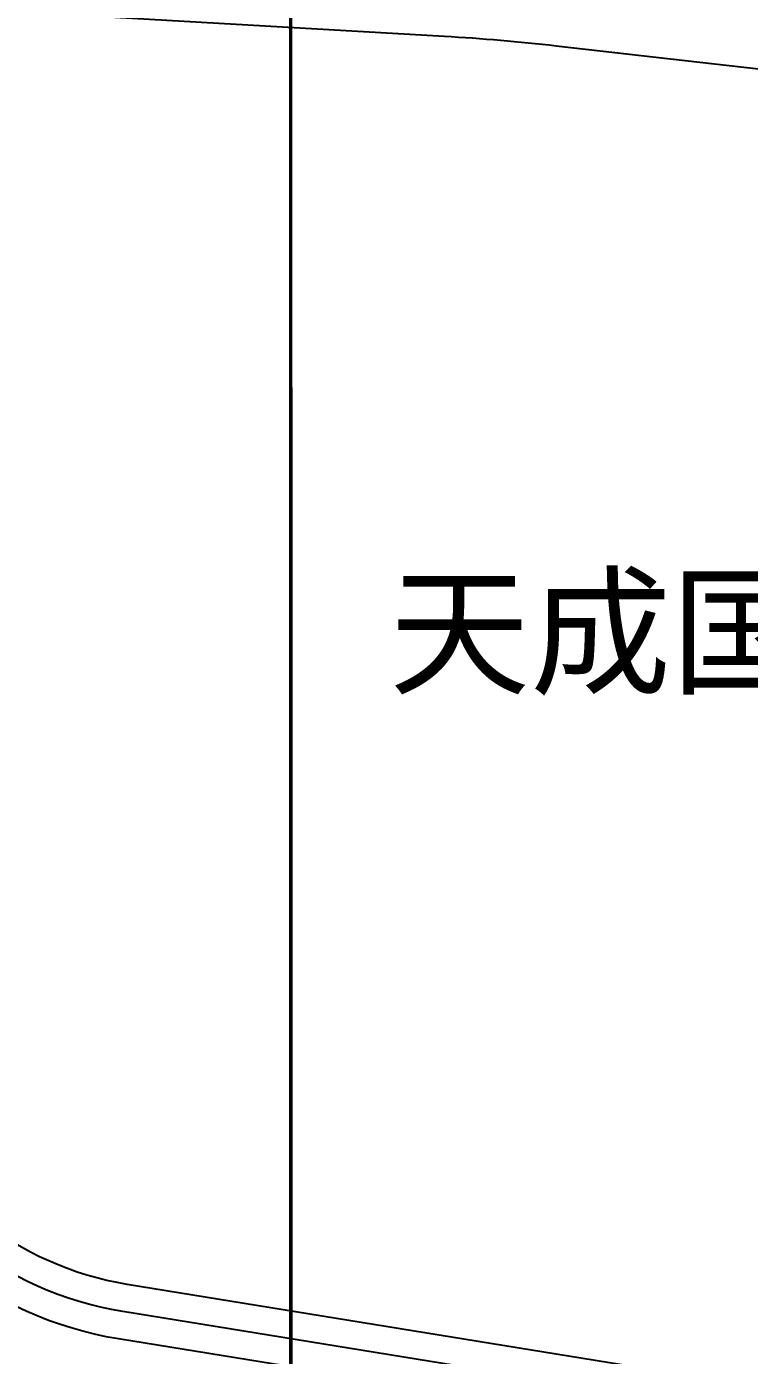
# Model space of a CAD drawing. Extents: x 529262 to 576451, y 2694391 to 2717535.
# Drawn here: x 565024 to 565128.8, y 2710315.3 to 2710508.2 of the extents above; entities that cross this region are included whole.
import ezdxf
from ezdxf.xclip import XClip

# ---------------------------------------------------------------- set-up
doc = ezdxf.new("R2010")
doc.units = 0
doc.header["$XCLIPFRAME"] = 0
for name, color, linetype in [('PP-COM', 7, 'Continuous'), ('RD-中线', 40, 'Continuous'), ('RD-红线', 7, 'Continuous'), ('地块名称', 1, 'Continuous')]:
    doc.layers.add(name, color=color, linetype=linetype)
doc.styles.add('STYLE1', font='simhei.ttf')

# ---------------------------------------------------------------- blocks, each defined once
blk = doc.blocks.new('A$C19FD0107')
at = {"layer": 'RD-中线', "color": 8, "linetype": 'Continuous', "flags": 128}
blk.add_lwpolyline([(-5819, 15908.17), (-5960.07, 15931.1, -0.262764), (-5998.44, 15961.82), (-6001.81, 15970.2, 0.259648), (-6062.29, 16019.2), (-6224.85, 16047.58, 0.140061), (-6252.17, 16044.68), (-6302.71, 16024.27, -0.114759), (-6325.09, 16020.77), (-6345.72, 16022.28)], format="xyb", dxfattribs=at)
at = {"layer": 'RD-红线', "color": 8, "linetype": 'Continuous', "flags": 128}
for points in [[(-5838.91, 16108.15), (-5897.19, 16114.78, 0.01384), (-5913.4, 16116.17), (-6038.49, 16123.42), (-6259.38, 16136.35, 0.0623), (-6332.2, 16131.54)], [(-5851.91, 15917.57), (-5959.42, 15935.05, -0.262764), (-5994.73, 15963.31), (-5998.09, 15971.69, 0.259648), (-6061.6, 16023.14), (-6224.16, 16051.52, 0.140061), (-6253.67, 16048.39), (-6304.21, 16027.98, -0.114759), (-6324.8, 16024.76), (-6327.16, 16024.93), (-6327.58, 16024.96)], [(-5846.31, 15908.56), (-5960.71, 15927.15, -0.262764), (-6002.16, 15960.33), (-6005.52, 15968.71, 0.259648), (-6062.98, 16015.26), (-6165.93, 16033.23)]]:
    blk.add_lwpolyline(points, format="xyb", dxfattribs=at)

msp = doc.modelspace()

# ---------------------------------------------------------------- linework, layer by layer
at = {"const_width": 0.5}
msp.add_lwpolyline([(565062.29, 2710848.526), (565062.311, 2710129.036), (565387.805, 2710129.522), (565387.797, 2710202.437), (565633.664, 2710202.354), (565633.677, 2710848.495), (565062.29, 2710848.526)], dxfattribs=at)

# ---------------------------------------------------------------- block references
at = {"layer": 'PP-COM'}
ref = msp.add_blockref('A$C19FD0107', (570997.993, 2694390.603), dxfattribs=at)
XClip(ref).set_block_clipping_path([(-9366.4383134884, 14428.6043910822), (-3328.4480743363, 17452.7484863754)])

# ---------------------------------------------------------------- texts
at = {"layer": '地块名称', "color": 1, "style": 'STYLE1'}
msp.add_text('天成国际', height=15, dxfattribs=at).set_placement((565076.562, 2710412.873))

doc.saveas('drawing.dxf')
